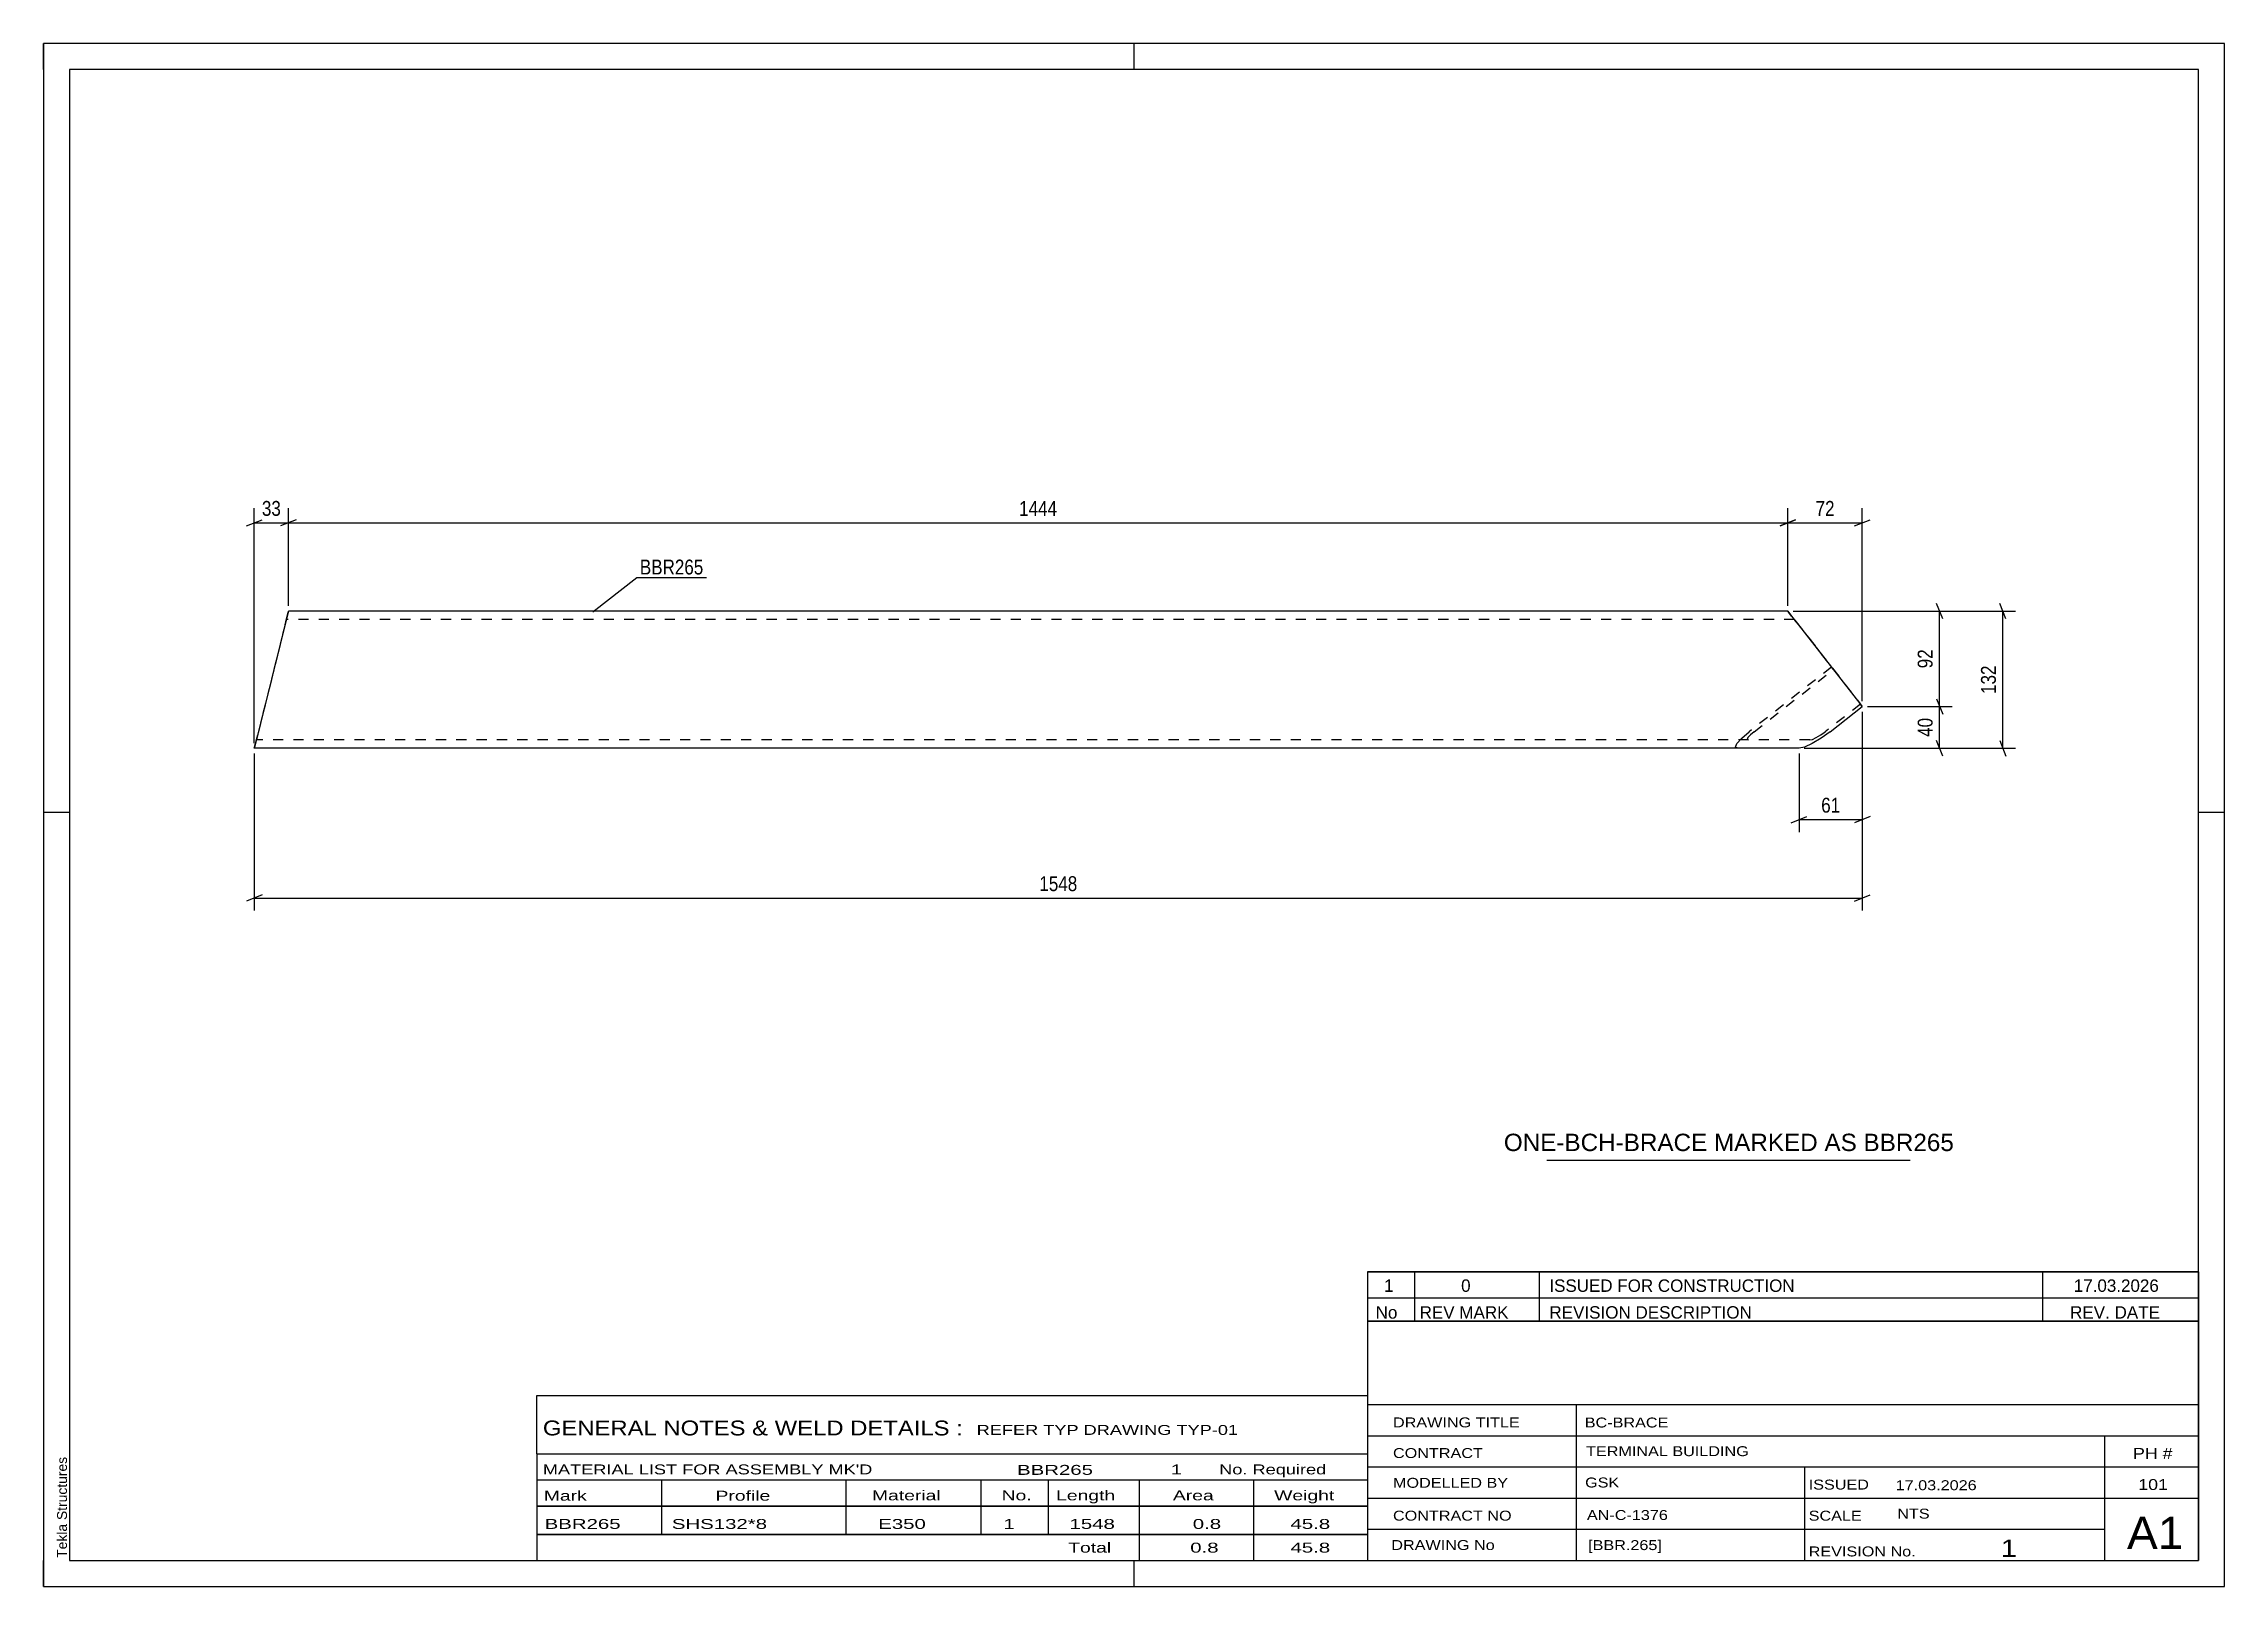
# Model space of a CAD drawing. Header units: millimetres. Extents: x 0 to 420, y 0 to 297.
import ezdxf

# ---------------------------------------------------------------- set-up
doc = ezdxf.new("R2010")
doc.units = ezdxf.units.MM
doc.linetypes.add('DXK_LINE_DOT2', pattern=[3.9198, 1.9599, -1.9599])
doc.styles.add('Arial', font='ARIAL.TTF', dxfattribs={"height": 0.2})
doc.styles.add('Arial Narrow', font='ARIALN.TTF', dxfattribs={"height": 0.2})

# ---------------------------------------------------------------- blocks, each defined once
blk = doc.blocks.new('Unknown-585398880-1161')
at = {"color": 5, "linetype": 'Continuous'}
for p, q in [((420, 297), (0, 297)), ((0, 297), (0, 0)), ((0, 292), (0, 297)), ((210, 292), (210, 297)), ((420, 0), (420, 297)), ((415, 292), (5, 292)), ((5, 292), (5, 5)), ((415, 5), (415, 292)), ((5, 149), (0, 149)), ((420, 149), (415, 149)), ((0, 0), (0, 5)), ((5, 5), (415, 5)), ((210, 0), (210, 5)), ((0, 0), (420, 0))]:
    blk.add_line(p, q, dxfattribs=at)
at = {"color": 174, "linetype": 'Continuous', "style": 'Arial'}
blk.add_text('Tekla Structures', height=1.9102, rotation=90, dxfattribs=at).set_placement((4.5, 5.5))
blk = doc.blocks.new('Part-585398880-1589 - 1585')
at = {"color": 7, "linetype": 'DXK_LINE_DOT2'}
for p, q in [((46.92, 186.8), (41.01, 163.06)), ((46.51, 185.15), (41.1, 163.41)), ((46.72, 186.02), (41.23, 163.93)), ((46.51, 185.15), (46.64, 185.67)), ((46.64, 185.67), (46.66, 185.77)), ((46.66, 185.77), (46.72, 186.02)), ((46.72, 186.02), (46.75, 186.14)), ((46.72, 186.02), (46.75, 186.14)), ((46.75, 186.14), (46.75, 186.14)), ((337.18, 186.14), (46.75, 186.14)), ((47.09, 187.5), (46.92, 186.8)), ((47.15, 187.74), (47.09, 187.5)), ((335.93, 187.74), (335.92, 187.74)), ((336.12, 187.5), (335.93, 187.74)), ((336.66, 186.8), (336.12, 187.5)), ((336.66, 186.8), (344.35, 176.96)), ((337.18, 186.14), (337.17, 186.14)), ((337.27, 186.02), (337.17, 186.14)), ((337.27, 186.02), (337.18, 186.14)), ((337.27, 186.02), (349.91, 169.84)), ((337.47, 185.77), (337.27, 186.02)), ((337.54, 185.67), (337.47, 185.77)), ((337.54, 185.67), (344.71, 176.5)), ((344.35, 176.96), (328.47, 164.54)), ((329.42, 164.54), (344.71, 176.5)), ((344.71, 176.5), (344.35, 176.96)), ((349.91, 169.84), (343.13, 164.54)), ((350.27, 169.39), (349.91, 169.84)), ((41.01, 163.06), (41.23, 163.93)), ((327.05, 163.32), (328.47, 164.54)), ((328.71, 163.93), (328.25, 163.41)), ((329.42, 164.54), (328.71, 163.93)), ((341.4, 163.41), (342.27, 163.93)), ((342.27, 163.93), (343.13, 164.54)), ((40.64, 161.59), (40.58, 161.34)), ((40.81, 162.28), (40.64, 161.59)), ((41.01, 163.06), (40.81, 162.28)), ((40.98, 162.94), (41.1, 163.41)), ((40.98, 162.94), (41.01, 163.06)), ((340.13, 162.94), (40.98, 162.94)), ((325.86, 161.59), (326.13, 162.28)), ((326.27, 161.34), (325.86, 161.59)), ((326.13, 162.28), (327.05, 163.32)), ((328.25, 163.41), (328.11, 163.06)), ((328.11, 163.06), (328.31, 162.94)), ((340.13, 162.94), (340.65, 163.06)), ((340.65, 163.06), (341.4, 163.41))]:
    blk.add_line(p, q, dxfattribs=at)
at = {"color": 2, "linetype": 'Continuous'}
for p, q in [((46.66, 185.77), (41.07, 163.32)), ((46.66, 185.77), (46.92, 186.8)), ((46.92, 186.8), (47.09, 187.5)), ((47.09, 187.5), (47.15, 187.74)), ((47.15, 187.74), (47.15, 187.74)), ((335.92, 187.74), (47.15, 187.74)), ((335.92, 187.74), (335.93, 187.74)), ((335.92, 187.74), (336.11, 187.5)), ((336.11, 187.5), (336.66, 186.8)), ((336.66, 186.8), (337.47, 185.77)), ((337.47, 185.77), (350.27, 169.39)), ((344.07, 164.54), (350.27, 169.39)), ((344.07, 164.54), (342.36, 163.32)), ((40.58, 161.34), (40.64, 161.59)), ((338.09, 161.34), (40.58, 161.34)), ((40.64, 161.59), (40.81, 162.28)), ((40.81, 162.28), (41.07, 163.32)), ((339.12, 161.59), (338.09, 161.34)), ((340.62, 162.28), (339.12, 161.59)), ((342.36, 163.32), (340.62, 162.28))]:
    blk.add_line(p, q, dxfattribs=at)
blk = doc.blocks.new('StraightDimension-585398880-1818 - 1585')
at = {"color": 7, "linetype": 'Continuous'}
for p, q in [((365.75, 186.24), (364.55, 189.24)), ((336.93, 187.74), (367.55, 187.74)), ((365.15, 169.39), (365.15, 187.74)), ((351.27, 169.39), (367.55, 169.39)), ((364.55, 170.89), (365.75, 167.89))]:
    blk.add_line(p, q, dxfattribs=at)
at = {"color": 0}
blk.add_wipeout([(364.4, 180.99), (360.2, 180.99), (360.2, 176.14), (364.4, 176.14)], dxfattribs=at)
at = {"color": 3, "style": 'Arial Narrow'}
blk.add_text('92', height=2.863, rotation=90.0002, dxfattribs=at).set_placement((363.8, 176.74))
blk = doc.blocks.new('StraightDimension-585398880-1629 - 1585')
at = {"color": 7, "linetype": 'Continuous'}
for p, q in [((350.27, 168.39), (350.27, 130.1)), ((40.58, 160.34), (40.58, 130.1)), ((42.08, 133.1), (39.08, 131.9)), ((40.58, 132.5), (350.27, 132.5)), ((348.77, 131.9), (351.77, 133.1))]:
    blk.add_line(p, q, dxfattribs=at)
at = {"color": 0}
blk.add_wipeout([(199.68, 133.25), (199.68, 137.45), (191.17, 137.45), (191.17, 133.25)], dxfattribs=at)
at = {"color": 3, "style": 'Arial Narrow'}
blk.add_text('1548', height=2.863, dxfattribs=at).set_placement((191.77, 133.85))
blk = doc.blocks.new('StraightDimension-585398880-1870 - 1585')
at = {"color": 7, "linetype": 'Continuous'}
for p, q in [((40.58, 162.34), (40.58, 207.59)), ((47.15, 188.74), (47.15, 207.59)), ((39.08, 204.14), (42.08, 205.34)), ((40.58, 204.74), (47.15, 204.74)), ((48.65, 205.34), (45.65, 204.14))]:
    blk.add_line(p, q, dxfattribs=at)
at = {"color": 0}
blk.add_wipeout([(46.29, 205.49), (46.29, 209.69), (41.44, 209.69), (41.44, 205.49)], dxfattribs=at)
at = {"color": 3, "style": 'Arial Narrow'}
blk.add_text('33', height=2.863, dxfattribs=at).set_placement((42.04, 206.09))
blk = doc.blocks.new('StraightDimension-585398880-1819 - 1585')
at = {"color": 7, "linetype": 'Continuous'}
for p, q in [((351.27, 169.39), (367.55, 169.39)), ((364.55, 170.89), (365.75, 167.89)), ((365.15, 161.34), (365.15, 169.39)), ((339.09, 161.34), (367.55, 161.34)), ((365.75, 159.84), (364.55, 162.84))]:
    blk.add_line(p, q, dxfattribs=at)
at = {"color": 0}
blk.add_wipeout([(364.4, 167.79), (360.2, 167.79), (360.2, 162.94), (364.4, 162.94)], dxfattribs=at)
at = {"color": 3, "style": 'Arial Narrow'}
blk.add_text('40', height=2.863, rotation=90.0002, dxfattribs=at).set_placement((363.8, 163.54))
blk = doc.blocks.new('StraightDimension-585398880-1844 - 1585')
at = {"color": 7, "linetype": 'Continuous'}
for p, q in [((377.94, 186.24), (376.74, 189.24)), ((336.93, 187.74), (379.74, 187.74)), ((377.34, 161.34), (377.34, 187.74)), ((339.09, 161.34), (379.74, 161.34)), ((376.74, 162.84), (377.94, 159.84))]:
    blk.add_line(p, q, dxfattribs=at)
at = {"color": 0}
blk.add_wipeout([(376.59, 177.88), (372.39, 177.88), (372.39, 171.2), (376.59, 171.2)], dxfattribs=at)
at = {"color": 3, "style": 'Arial Narrow'}
blk.add_text('132', height=2.863, rotation=90.0002, dxfattribs=at).set_placement((375.99, 171.8))
blk = doc.blocks.new('StraightDimension-585398880-1859 - 1585')
at = {"color": 7, "linetype": 'Continuous'}
for p, q in [((350.27, 168.39), (350.27, 145.21)), ((338.09, 160.34), (338.09, 145.21)), ((336.59, 147.01), (339.59, 148.21)), ((338.09, 147.61), (350.27, 147.61)), ((351.77, 148.21), (348.77, 147.01))]:
    blk.add_line(p, q, dxfattribs=at)
at = {"color": 0}
blk.add_wipeout([(346.61, 148.36), (346.61, 152.56), (341.75, 152.56), (341.75, 148.36)], dxfattribs=at)
at = {"color": 3, "style": 'Arial Narrow'}
blk.add_text('61', height=2.863, dxfattribs=at).set_placement((342.35, 148.96))
blk = doc.blocks.new('StraightDimension-585398880-1868 - 1585')
at = {"color": 7, "linetype": 'Continuous'}
for p, q in [((335.93, 188.74), (335.93, 207.59)), ((350.27, 170.39), (350.27, 207.59)), ((337.43, 205.34), (334.43, 204.14)), ((335.93, 204.74), (350.27, 204.74)), ((348.77, 204.14), (351.77, 205.34))]:
    blk.add_line(p, q, dxfattribs=at)
at = {"color": 0}
blk.add_wipeout([(345.53, 205.49), (345.53, 209.69), (340.67, 209.69), (340.67, 205.49)], dxfattribs=at)
at = {"color": 3, "style": 'Arial Narrow'}
blk.add_text('72', height=2.863, dxfattribs=at).set_placement((341.27, 206.09))
blk = doc.blocks.new('StraightDimension-585398880-1869 - 1585')
at = {"color": 7, "linetype": 'Continuous'}
for p, q in [((47.15, 188.74), (47.15, 207.59)), ((335.93, 188.74), (335.93, 207.59)), ((48.65, 205.34), (45.65, 204.14)), ((47.15, 204.74), (335.93, 204.74)), ((334.43, 204.14), (337.43, 205.34))]:
    blk.add_line(p, q, dxfattribs=at)
at = {"color": 0}
blk.add_wipeout([(195.79, 205.49), (195.79, 209.69), (187.28, 209.69), (187.28, 205.49)], dxfattribs=at)
at = {"color": 3, "style": 'Arial Narrow'}
blk.add_text('1444', height=2.863, dxfattribs=at).set_placement((187.88, 206.09))
blk = doc.blocks.new('Unknown-585398880-1940')
at = {"color": 7, "linetype": 'Continuous'}
for p, q in [((255, 51.05), (255, 5)), ((255, 51.05), (415, 51.05)), ((415, 51), (415, 5)), ((255, 35), (415, 35)), ((295.14, 35), (295.14, 5)), ((255, 29), (415, 29)), ((397, 5.05), (397, 29.05)), ((255, 23), (415, 23)), ((339.14, 23), (339.14, 5)), ((255, 17), (415, 17)), ((255, 11), (397, 11)), ((255, 5), (415, 5))]:
    blk.add_line(p, q, dxfattribs=at)
at = {"color": 7, "style": 'Arial Narrow'}
for s, height, width, p in [('DRAWING TITLE', 1.9089, 1.425378, (259.88, 30.61)), ('BC-BRACE', 1.909, 1.425378, (296.81, 30.59)), ('CONTRACT', 1.909, 1.425378, (259.88, 24.71)), ('TERMINAL BUILDING', 1.9089, 1.425378, (297.06, 25.07)), ('MODELLED BY', 1.9089, 1.425378, (259.88, 18.98)), ('GSK', 1.909, 1.425378, (296.88, 19.04)), ('ISSUED', 1.909, 1.425378, (339.94, 18.64)), ('17.03.2026', 1.909, 1.425378, (356.69, 18.52)), ('CONTRACT NO', 1.9089, 1.425378, (259.88, 12.66)), ('AN-C-1376', 1.909, 1.425378, (297.23, 12.78)), ('SCALE', 1.909, 1.425378, (339.94, 12.65)), ('A1', 6.204, 1.25, (401.24, 7.2)), ('DRAWING No', 1.909, 1.425378, (259.56, 7)), ('[BBR.265]', 1.909, 1.425378, (297.46, 6.99)), ('1', 3.34, 1.5, (376.91, 5.68)), ('REVISION No.', 1.9089, 1.425378, (339.94, 5.77))]:
    blk.add_text(s, height=height, dxfattribs=dict(at, width=width)).set_placement(p)
at = {"color": 7, "linetype": 'Continuous', "style": 'Arial Narrow'}
for s, height, width, p in [('PH #', 2.1, 1.42538, (402.4, 24.55)), ('101', 2.1, 1.42538, (403.41, 18.55)), ('NTS', 1.909, 1.425378, (357, 13.05))]:
    blk.add_text(s, height=height, dxfattribs=dict(at, width=width)).set_placement(p)
blk = doc.blocks.new('Unknown-585398880-1941')
at = {"color": 7, "linetype": 'Continuous'}
for p, q in [((255, 60.55), (415, 60.55)), ((415, 60.55), (255, 60.55)), ((255, 60.55), (255, 55.55)), ((264, 60.55), (264, 55.55)), ((288, 60.55), (288, 55.55)), ((385, 60.55), (385, 55.55)), ((415, 60.55), (415, 55.55)), ((255, 55.55), (415, 55.55)), ((255, 55.55), (255, 51.05)), ((255, 55.55), (415, 55.55)), ((264, 55.55), (264, 51.05)), ((288, 55.55), (288, 51.05)), ((385, 55.55), (385, 51.05)), ((415, 55.55), (415, 51.05)), ((415, 51.05), (255, 51.05))]:
    blk.add_line(p, q, dxfattribs=at)
at = {"color": 7, "linetype": 'Continuous', "style": 'Arial Narrow'}
for s, height, width, p in [('1', 2.39, 1.196471, (258.16, 56.7)), ('0', 2.39, 1.196471, (273, 56.7)), ('ISSUED FOR CONSTRUCTION', 2.3861, 1.196471, (290, 56.7)), ('17.03.2026', 2.386, 1.196471, (391, 56.7)), ('No', 2.386, 1.2, (256.54, 51.55)), ('REV MARK', 2.386, 1.2, (265, 51.55)), ('REVISION DESCRIPTION', 2.3861, 1.2, (290, 51.55)), ('REV. DATE', 2.386, 1.2, (390.28, 51.55))]:
    blk.add_text(s, height=height, dxfattribs=dict(at, width=width)).set_placement(p)
blk = doc.blocks.new('Unknown-585398880-1942')
at = {"color": 7, "linetype": 'Continuous'}
for p, q in [((95, 36.75), (255, 36.75)), ((95, 25.5), (95, 36.75)), ((255, 36.75), (255, 25.5)), ((95, 25.5), (255, 25.5)), ((95, 25.5), (95, 20.5)), ((255, 25.5), (255, 20.5)), ((95, 20.5), (255, 20.5)), ((95, 20.5), (95, 15.5)), ((119, 20.5), (119, 15.5)), ((154.5, 20.5), (154.5, 15.5)), ((180.5, 20.5), (180.5, 15.5)), ((193.5, 20.5), (193.5, 15.5)), ((211, 20.5), (211, 15.5)), ((233, 20.5), (233, 15.5)), ((255, 20.5), (255, 15.5)), ((95, 15.5), (255, 15.5)), ((95, 15.45), (95, 10.05)), ((95, 15.45), (255, 15.45)), ((119, 15.5), (119, 10)), ((154.5, 15.5), (154.5, 10)), ((180.5, 15.5), (180.5, 10)), ((193.5, 15.5), (193.5, 10)), ((211, 15.5), (211, 10)), ((233, 15.5), (233, 10)), ((255, 15.45), (255, 10.05)), ((95, 10.05), (255, 10.05)), ((95, 10), (255, 10)), ((95, 10), (95, 5)), ((211, 10), (211, 5)), ((233, 10), (233, 5)), ((255, 10), (255, 5)), ((95, 5), (255, 5))]:
    blk.add_line(p, q, dxfattribs=at)
at = {"color": 7, "style": 'Arial Narrow'}
for s, height, width, p in [('GENERAL NOTES & WELD DETAILS :', 2.8633, 1.4, (96.15, 29.06)), ('REFER TYP DRAWING TYP-01', 1.9089, 1.6, (179.7, 29.16)), ("MATERIAL LIST FOR ASSEMBLY MK'D", 1.9089, 1.6, (96.15, 21.56)), ('BBR265', 1.909, 1.794707, (187.48, 21.47)), ('1', 1.91, 1.794707, (217.08, 21.56)), ('No. Required', 1.9089, 1.6, (226.41, 21.56)), ('Mark', 1.909, 1.7, (96.34, 16.5)), ('Profile', 1.909, 1.7, (129.41, 16.5)), ('Material', 1.909, 1.7, (159.54, 16.56)), ('No.', 1.909, 1.7, (184.5, 16.56)), ('Length', 1.909, 1.7, (195, 16.56)), ('Area', 1.909, 1.7, (217.5, 16.56)), ('Weight', 1.909, 1.7, (237, 16.56))]:
    blk.add_text(s, height=height, dxfattribs=dict(at, width=width)).set_placement(p)
at = {"color": 7, "linetype": 'Continuous', "style": 'Arial Narrow'}
for s, height, width, p in [('BBR265', 1.909, 1.794707, (96.5, 11.06)), ('SHS132*8', 1.909, 1.794707, (121, 11.06)), ('E350', 1.909, 1.794707, (160.74, 11.06)), ('1', 1.91, 1.794707, (184.86, 11.06)), ('1548', 1.909, 1.794707, (197.58, 11.06)), ('0.8', 1.909, 1.794707, (221.32, 11.06)), ('45.8', 1.909, 1.794707, (240.14, 11.06)), ('Total', 1.909, 1.7, (197.33, 6.5)), ('0.8', 1.909, 1.794707, (220.83, 6.5)), ('45.8', 1.909, 1.794707, (240.14, 6.5))]:
    blk.add_text(s, height=height, dxfattribs=dict(at, width=width)).set_placement(p)
blk = doc.blocks.new('Unknown-585398880-1943')
at = {"color": 7, "linetype": 'Continuous'}
blk.add_line((289.5, 82.05), (359.5, 82.05), dxfattribs=at)
at = {"color": 7, "style": 'Arial'}
blk.add_text('ONE-BCH-BRACE MARKED AS BBR265', height=3.3428, dxfattribs=at).set_placement((281.23, 83.8))
blk = doc.blocks.new('Mark-585398880-1621 - 1585')
at = {"color": 0}
blk.add_wipeout([(127.07, 194.8), (127.07, 197.8), (114.83, 197.8), (114.83, 194.8)], dxfattribs=at)
blk.add_wipeout([(127.07, 194.8), (127.07, 197.8), (114.83, 197.8), (114.83, 194.8)], dxfattribs=at)
at = {"color": 30, "linetype": 'Continuous'}
for p, q in [((105.8, 187.64), (114.23, 194.2)), ((114.23, 194.2), (127.67, 194.2))]:
    blk.add_line(p, q, dxfattribs=at)
at = {"color": 3, "style": 'Arial Narrow'}
blk.add_text('BBR265', height=2.863, dxfattribs=at).set_placement((114.83, 194.8))

msp = doc.modelspace()

# ---------------------------------------------------------------- block references
for name in ['Unknown-585398880-1161', 'Part-585398880-1589 - 1585', 'Unknown-585398880-1943', 'Unknown-585398880-1941', 'Unknown-585398880-1940', 'Unknown-585398880-1942']:
    msp.add_blockref(name, (0, 0))

# ---------------------------------------------------------------- next in the draw order: block references
msp.add_blockref('StraightDimension-585398880-1818 - 1585', (0, 0))

# ---------------------------------------------------------------- next in the draw order: block references
msp.add_blockref('StraightDimension-585398880-1629 - 1585', (0, 0))

# ---------------------------------------------------------------- next in the draw order: block references
for name in ['StraightDimension-585398880-1870 - 1585', 'StraightDimension-585398880-1819 - 1585']:
    msp.add_blockref(name, (0, 0))

# ---------------------------------------------------------------- next in the draw order: block references
msp.add_blockref('StraightDimension-585398880-1844 - 1585', (0, 0))

# ---------------------------------------------------------------- next in the draw order: block references
msp.add_blockref('StraightDimension-585398880-1859 - 1585', (0, 0))

# ---------------------------------------------------------------- next in the draw order: block references
msp.add_blockref('StraightDimension-585398880-1868 - 1585', (0, 0))

# ---------------------------------------------------------------- next in the draw order: block references
msp.add_blockref('StraightDimension-585398880-1869 - 1585', (0, 0))

# ---------------------------------------------------------------- next in the draw order: block references
msp.add_blockref('Mark-585398880-1621 - 1585', (0, 0))

doc.saveas('drawing.dxf')
